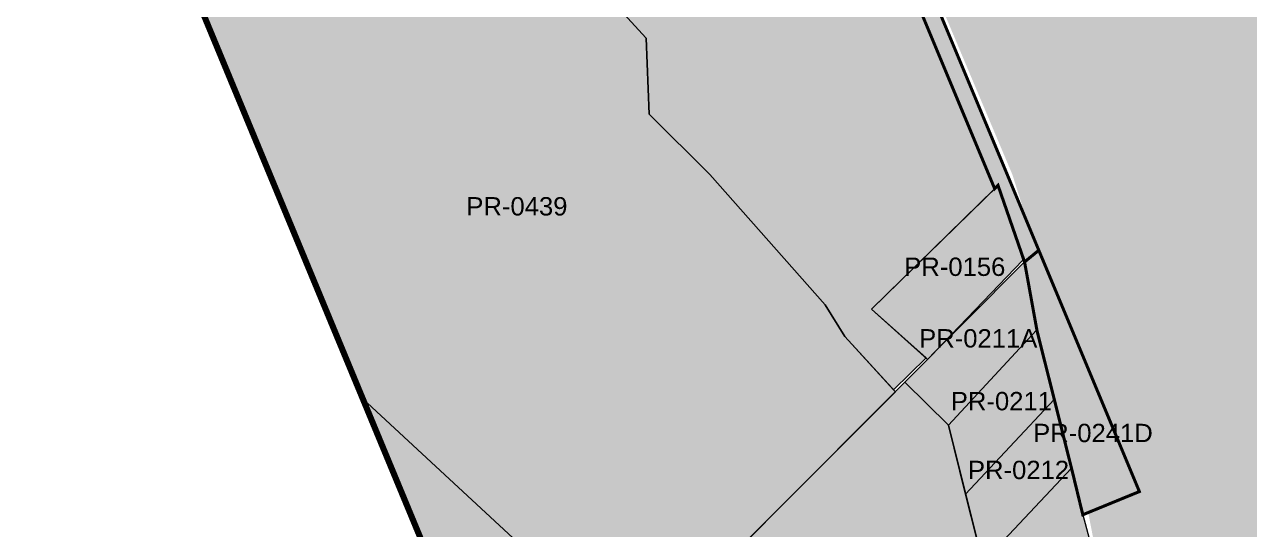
# Model space of a CAD drawing. Header units: inches. Extents: x 775566 to 778268, y 9208057 to 9211417.
# Drawn here: x 777534.7 to 777735.1, y 9208863.6 to 9208946.2 of the extents above; entities that cross this region are included whole.
import ezdxf
from ezdxf.enums import TextEntityAlignment as Align

# ---------------------------------------------------------------- set-up
doc = ezdxf.new("R2010")
doc.units = ezdxf.units.IN
doc.header["$MEASUREMENT"] = 0
doc.linetypes.add('DASHDOT', pattern=[1, 0.5, -0.25, 0, -0.25])
doc.layers.add('CAJAMARCA_ADQUIRIDOS', color=7, linetype='Continuous', lineweight=9, true_color=0xe2f2c9)
doc.layers.add('PROCESO_&_PENDIENTES', color=7, linetype='Continuous', lineweight=9, true_color=0xc5eefc)
doc.layers.add('CAJAMARCA_ADQUIRIDOSAnno', color=7, linetype='Continuous', true_color=0xafb304)
doc.layers.add('PROCESO__PENDIENTE_CAJAMARCA_UTMAnno', color=7, linetype='Continuous', true_color=0x2b1800)
for name, color, linetype in [('PI_Texto', 7, 'Continuous'), ('PMD-CAJAMARCA', 212, 'Continuous'), ('PREDIOS INSCRITOS', 84, 'Continuous')]:
    doc.layers.add(name, color=color, linetype=linetype)
doc.styles.add('Arial', font='arial.ttf')

msp = doc.modelspace()

# ---------------------------------------------------------------- hatches: boundary and pattern name
at = {"true_color": 0xadddf7}
h = msp.add_hatch(color=141, dxfattribs=at)
h.dxf.hatch_style = 1
h.paths.add_polyline_path([(777390.4900234237, 9210055.275917914), (777432.4095038767, 9210073.294254575), (777198.3832270467, 9210587.329148026), (777187.5640439655, 9210605.470349342), (777105.4035444247, 9210785.403411174), (777059.9737904626, 9210855.942185147), (776930.0043444087, 9211169.395810407), (776852.4408729656, 9211361.122032313), (776673.3238148106, 9211286.790629387), (776765.2633763877, 9211129.925884934), (776773.3155085987, 9211117.949754415), (776942.3836571446, 9210722.909198785), (777244.7997075208, 9210012.11294549), (777262.4164476462, 9209969.389420522), (777282.7699868502, 9209919.535386764), (777207.4204660318, 9209894.765128845), (777250.0648902813, 9209800.664342828), (777221.7956126883, 9209781.217487747), (777221.0140190187, 9209760.812992327), (777205.6160338556, 9209753.626841636), (777204.651596899, 9209752.16028089), (777231.3939094155, 9209682.440561995), (777237.0450686706, 9209679.409765126), (777241.9661303867, 9209679.486778865), (777246.5551922037, 9209677.910770822), (777249.2592312387, 9209675.976753362), (777282.5237225398, 9209647.920484655), (777293.7168976087, 9209634.724346723), (777361.8669533366, 9209558.317556724), (777370.3871001167, 9209543.070385907), (777454.7553214687, 9209481.515825914), (777458.6133934128, 9209472.502721865), (777462.1244505167, 9209467.525668005), (777463.3294834576, 9209460.678584486), (777456.8854244506, 9209452.176460175), (777474.0536866137, 9209434.409279903), (777510.1734197935, 9209349.950758183), (777516.0120683816, 9209347.359006582), (777541.4778260817, 9209322.344036726), (777544.1698637087, 9209320.901025454), (777560.8641406917, 9209295.145742847), (777537.5429114846, 9209270.397369094), (777550.0921459877, 9209240.915028546), (777553.1471917037, 9209238.117001055), (777563.0273127537, 9209239.384042742), (777593.2198782068, 9209167.984217454), (777595.9449347097, 9209159.436116334), (777696.2828154617, 9208921.654367033), (777699.8898905537, 9208910.231231784), (777701.2839232306, 9208904.409161715), (777711.6151912167, 9208851.333516642), (777720.6344032977, 9208813.415060017), (777724.4144886927, 9208798.870885694), (777726.3555277865, 9208793.230819335), (777729.8395836137, 9208788.627770107), (777735.4386598147, 9208786.427756794), (777741.4287348395, 9208786.576774247), (777747.3168048937, 9208788.145809405), (777795.1093609066, 9208805.704155855), (777867.2111908615, 9208835.592721594), (777891.5504668326, 9208847.300933082), (777895.6035064496, 9208851.685999135), (777898.1935254156, 9208856.931072267), (777899.3035241097, 9208862.806149535), (777899.0055048626, 9208868.764224174), (777897.0684657637, 9208874.423290784), (777892.5963899537, 9208881.926374154), (777881.2442008238, 9208899.699569654), (777845.6206175627, 9208951.556133522), (777839.0324995327, 9208965.056287302), (777784.8884794387, 9209095.289795155), (777766.5431416506, 9209136.414268004), (777720.9113215137, 9209230.995346554), (777688.4837033276, 9209311.835285427), (777605.9731550306, 9209508.136555275), (777612.9922180187, 9209517.886696875)])
h = msp.add_hatch(color=51)
h.dxf.hatch_style = 1
h.paths.add_polyline_path([(777614.4993002295, 9209108.523878204), (777615.4505, 9209108.5594), (777617.7423615167, 9209107.986772269), (777700.5986554188, 9208909.292484708), (777698.2701, 9208907.3797), (777693.92928859, 9208919.898534223), (777693.3807943129, 9208919.361388583)])
h = msp.add_hatch(color=51)
h.dxf.hatch_style = 1
h.paths.add_polyline_path([(777838.0729326541, 9209009.283884486), (777808.5000070658, 9209076.758902462), (777806.0452290588, 9209074.5974322), (777865.0943502977, 9208930.529521298), (777874.3753498794, 9208934.333422318), (777873.9816853729, 9208934.890014535), (777872.3765244595, 9208933.871499056), (777845.9960006807, 9208990.214340888)])
edge = h.paths.add_edge_path()
edge.add_line((777874.3753498788, 9208934.33342232), (777885.530536472, 9208918.56138819))
edge.add_line((777885.530536472, 9208918.56138819), (777886.7031718892, 9208917.725609405))
edge.add_line((777886.7031718892, 9208917.725609405), (777903.7765163726, 9208894.830751726))
edge.add_line((777903.7765163726, 9208894.830751726), (777908.3672421274, 9208885.526207635))
edge.add_line((777908.3672421274, 9208885.526207635), (777917.6216365042, 9208870.896145334))
edge.add_arc((777887.8734194806, 9208856.473358352), 33.06014519674743, -7.331727423915709, 25.865435210569217, ccw=False)
edge.add_line((777920.6632625744, 9208852.254425986), (777874.3753498788, 9208934.33342232))
edge = h.paths.add_edge_path()
edge.add_line((777737.567058924, 9208770.186298477), (777918.6550902391, 9208844.412597774))
edge.add_arc((777887.8734194766, 9208856.473358357), 33.06014520224615, 311.30870979513094, 338.60394406605326, ccw=False)
edge.add_line((777909.6969457731, 9208831.639774226), (777904.6335576207, 9208828.435133856))
edge.add_line((777904.6335576207, 9208828.435133856), (777871.8704089583, 9208815.814319823))
edge.add_line((777871.8704089583, 9208815.814319823), (777835.0512693222, 9208800.154131953))
edge.add_line((777835.0512693222, 9208800.154131953), (777812.1161691312, 9208790.205131872))
edge.add_line((777812.1161691312, 9208790.205131872), (777802.7917691312, 9208786.16033187))
edge.add_line((777802.7917691312, 9208786.16033187), (777762.0795145369, 9208768.5957797))
edge.add_arc((777751.7469203358, 9208799.037330642), 32.14732534266376, 243.82655649215042, 288.7484474617679, ccw=False)
edge = h.paths.add_edge_path()
edge.add_line((777708.0992560649, 9208860.674678143), (777709.0072961275, 9208861.58121104))
edge.add_line((777709.0072961275, 9208861.58121104), (777733.0235734655, 9208772.905227613))
edge.add_arc((777751.7469203314, 9208799.03733064), 32.14732533996128, 192.9029011400203, 234.37884396940728, ccw=False)
edge.add_line((777720.4113185311, 9208791.858849859), (777719.984397319, 9208794.078232097))
edge.add_line((777719.984397319, 9208794.078232097), (777717.7875218599, 9208805.49885547))
edge.add_line((777717.7875218599, 9208805.49885547), (777715.7586606629, 9208816.950520076))
edge.add_line((777715.7586606629, 9208816.950520076), (777713.735493769, 9208828.403192066))
edge.add_line((777713.735493769, 9208828.403192066), (777711.1123609754, 9208843.578144269))
edge.add_line((777711.1123609754, 9208843.578144269), (777711.1063832663, 9208843.57216962))
edge.add_line((777711.1063832663, 9208843.57216962), (777710.4660536796, 9208847.32000898))
edge.add_line((777710.4660536796, 9208847.32000898), (777709.7924031486, 9208851.262875317))
edge.add_line((777709.7924031486, 9208851.262875317), (777709.1541192705, 9208854.998741176))
edge.add_line((777709.1541192705, 9208854.998741176), (777709.1037113648, 9208854.948280113))
edge.add_line((777709.1037113648, 9208854.948280113), (777708.0992560649, 9208860.674678143))
h.paths.add_polyline_path([(777698.2701, 9208907.3797), (777700.5986554188, 9208909.292484708), (777717.0466498794, 9208869.849222317), (777707.7950498794, 9208866.057222318), (777705.9395479581, 9208873.697050584), (777700.3076665138, 9208896.141237168)])
h = msp.add_hatch(color=103)
h.dxf.hatch_style = 1
h.paths.add_polyline_path([(777560.5636788436, 9208956.171797914), (777561.589, 9208957.273), (777568.603, 9208950.917), (777605.1375504202, 9208991.112486806), (777606.5143183954, 9208990.229835318), (777613.7983423469, 9208984.229249693), (777619.829643384, 9208977.808348378), (777624.2281456123, 9208960.589671856), (777626.3520499486, 9208955.77251211), (777629.0985719269, 9208951.969417393), (777636.3730636218, 9208943.94378384), (777636.8866764354, 9208931.559534686), (777646.8213567062, 9208921.67684093), (777665.6894273375, 9208900.36790045), (777668.8651281708, 9208895.21174655), (777677.1466773213, 9208886.157825803), (777634.7036969652, 9208843.636802813), (777590.0547, 9208885.0219)])
h = msp.add_hatch(color=103)
h.dxf.hatch_style = 1
edge = h.paths.add_edge_path()
edge.add_line((777628.3495478386, 9208792.631955761), (777641.8629826576, 9208806.455605863))
edge.add_line((777641.8629826576, 9208806.455605863), (777645.7081491258, 9208810.470375435))
edge.add_line((777645.7081491258, 9208810.470375435), (777657.6988771755, 9208822.996270247))
edge.add_line((777657.6988771755, 9208822.996270247), (777691.4412260314, 9208858.237127127))
edge.add_line((777691.4412260314, 9208858.237127127), (777691.4436598612, 9208858.227427823))
edge.add_line((777691.4436598612, 9208858.227427823), (777705.9395479581, 9208873.697050584))
edge.add_line((777705.9395479581, 9208873.697050584), (777707.7950371553, 9208866.0572693))
edge.add_line((777707.7950371553, 9208866.0572693), (777709.0072961276, 9208861.58121104))
edge.add_line((777709.0072961276, 9208861.58121104), (777708.0992560649, 9208860.674678143))
edge.add_line((777708.0992560649, 9208860.674678143), (777693.0961463904, 9208845.696470637))
edge.add_line((777693.0961463904, 9208845.696470637), (777693.103112227, 9208845.657038787))
edge.add_line((777693.103112227, 9208845.657038787), (777677.9474199355, 9208831.062978657))
edge.add_line((777677.9474199355, 9208831.062978657), (777680.7742594143, 9208819.111291435))
edge.add_line((777680.7742594143, 9208819.111291435), (777681.4726322492, 9208813.092770707))
edge.add_line((777681.4726322492, 9208813.092770707), (777681.2940519823, 9208812.96428301))
edge.add_line((777681.2940519823, 9208812.96428301), (777686.5128978043, 9208783.421709524))
edge.add_line((777686.5128978043, 9208783.421709524), (777695.372180609, 9208737.366057226))
edge.add_line((777695.372180609, 9208737.366057226), (777726.5750236958, 9208759.816361977))
edge.add_line((777726.5750236958, 9208759.816361977), (777722.1812727778, 9208782.657608723))
edge.add_line((777722.1812727778, 9208782.657608723), (777720.411318526, 9208791.858849885))
edge.add_arc((777751.7469203374, 9208799.037330644), 32.14732534589123, 192.9029010967411, 234.3787430293233)
edge.add_line((777733.0235274297, 9208772.905260596), (777734.1403137548, 9208768.78170751))
edge.add_line((777734.1403137548, 9208768.78170751), (777737.5670589249, 9208770.186298477))
edge.add_arc((777751.7469203373, 9208799.037330644), 32.14732534464593, 243.8265564926837, 288.7484474521677)
edge.add_line((777762.079514534, 9208768.595779698), (777752.8127320723, 9208764.83722376))
edge.add_line((777752.8127320723, 9208764.83722376), (777738.9123723509, 9208759.19984852))
edge.add_line((777738.9123723509, 9208759.19984852), (777743.6403847362, 9208739.581533127))
edge.add_line((777743.6403847362, 9208739.581533127), (777749.6872738677, 9208720.3812198))
edge.add_line((777749.6872738677, 9208720.3812198), (777763.1193691309, 9208671.90393187))
edge.add_line((777763.1193691309, 9208671.90393187), (777765.8064691313, 9208662.205831867))
edge.add_line((777765.8064691313, 9208662.205831867), (777766.8284513486, 9208648.616891049))
edge.add_line((777766.8284513486, 9208648.616891049), (777762.6089288163, 9208646.435577316))
edge.add_line((777762.6089288163, 9208646.435577316), (777768.8070743834, 9208634.44591508))
edge.add_line((777768.8070743834, 9208634.44591508), (777764.8932076261, 9208632.422612388))
edge.add_line((777764.8932076261, 9208632.422612388), (777771.4403861578, 9208622.846450435))
edge.add_line((777771.4403861578, 9208622.846450435), (777777.4964502318, 9208630.165882649))
edge.add_line((777777.4964502318, 9208630.165882649), (777780.1274093889, 9208626.70782588))
edge.add_line((777780.1274093889, 9208626.70782588), (777768.5359334202, 9208612.166791875))
edge.add_line((777768.5359334202, 9208612.166791875), (777757.6600116369, 9208621.445058065))
edge.add_line((777757.6600116369, 9208621.445058065), (777705.4471990198, 9208670.655162355))
edge.add_line((777705.4471990198, 9208670.655162355), (777685.2417879984, 9208689.208329188))
edge.add_line((777685.2417879984, 9208689.208329188), (777668.5763141859, 9208704.53939791))
edge.add_line((777668.5763141859, 9208704.53939791), (777661.8424754175, 9208711.685164552))
edge.add_line((777661.8424754175, 9208711.685164552), (777678.0235175968, 9208723.925801812))
edge.add_line((777678.0235175968, 9208723.925801812), (777668.3978026317, 9208733.204945704))
edge.add_line((777668.3978026317, 9208733.204945704), (777668.5514722123, 9208733.36327056))
edge.add_line((777668.5514722123, 9208733.36327056), (777664.250867297, 9208737.544356758))
edge.add_line((777664.250867297, 9208737.544356758), (777663.9797034813, 9208737.264551584))
edge.add_line((777663.9797034813, 9208737.264551584), (777643.4983668582, 9208756.083992181))
edge.add_line((777643.4983668582, 9208756.083992181), (777634.6839142892, 9208777.349695537))
edge.add_line((777634.6839142892, 9208777.349695537), (777645.522682933, 9208767.60285363))
edge.add_line((777645.522682933, 9208767.60285363), (777649.9840767998, 9208763.590875968))
edge.add_line((777649.9840767998, 9208763.590875968), (777658.9069009522, 9208755.56696114))
edge.add_line((777658.9069009522, 9208755.56696114), (777671.1155382455, 9208743.955394529))
edge.add_line((777671.1155382455, 9208743.955394529), (777686.6757397284, 9208730.838424757))
edge.add_line((777686.6757397284, 9208730.838424757), (777687.4033898473, 9208731.119361235))
edge.add_line((777687.4033898473, 9208731.119361235), (777682.1287282539, 9208754.142878454))
edge.add_line((777682.1287282539, 9208754.142878454), (777680.3626623964, 9208768.393864783))
edge.add_line((777680.3626623964, 9208768.393864783), (777680.2900827057, 9208768.318790155))
edge.add_line((777680.2900827057, 9208768.318790155), (777678.8934577178, 9208775.636346227))
edge.add_line((777678.8934577178, 9208775.636346227), (777676.1797034458, 9208789.013866218))
edge.add_line((777676.1797034458, 9208789.013866218), (777674.5082002669, 9208797.470252868))
edge.add_line((777674.5082002669, 9208797.470252868), (777671.6262672101, 9208811.976753544))
edge.add_line((777671.6262672101, 9208811.976753544), (777669.714243361, 9208821.629202187))
edge.add_line((777669.714243361, 9208821.629202187), (777655.7102731838, 9208806.822675835))
edge.add_line((777655.7102731838, 9208806.822675835), (777643.1807912916, 9208793.89936045))
edge.add_line((777643.1807912916, 9208793.89936045), (777643.1956626653, 9208793.88598726))
edge.add_line((777643.1956626653, 9208793.88598726), (777639.004297309, 9208789.591588635))
edge.add_line((777639.004297309, 9208789.591588635), (777632.4232733501, 9208782.803706348))
edge.add_line((777632.4232733501, 9208782.803706348), (777628.3495478386, 9208792.631955761))
edge = h.paths.add_edge_path()
edge.add_arc((777887.8734195178, 9208856.473358328), 33.06014515336189, 311.3087097755761, 338.6039440880876)
edge.add_line((777918.6550902391, 9208844.412597774), (777923.8782498795, 9208846.553522319))
edge.add_line((777923.8782498795, 9208846.553522319), (777920.6632625744, 9208852.254425986))
edge.add_arc((777887.8734194806, 9208856.473358352), 33.0601451965908, 352.6682725760843, 385.8654352105692)
edge.add_line((777917.6216365042, 9208870.896145334), (777926.9601304847, 9208856.133131877))
edge.add_line((777926.9601304847, 9208856.133131877), (777926.1846855447, 9208855.805105021))
edge.add_line((777926.1846855447, 9208855.805105021), (777941.9186932526, 9208838.458157204))
edge.add_line((777941.9186932526, 9208838.458157204), (777936.4879224504, 9208831.578894036))
edge.add_line((777936.4879224504, 9208831.578894036), (777937.2746450556, 9208830.324888231))
edge.add_line((777937.2746450556, 9208830.324888231), (777934.1230835472, 9208826.332810875))
edge.add_line((777934.1230835472, 9208826.332810875), (777925.2795432832, 9208837.90916872))
edge.add_line((777925.2795432832, 9208837.90916872), (777920.679782662, 9208838.59085943))
edge.add_line((777920.679782662, 9208838.59085943), (777909.6969457731, 9208831.639774226))
h.paths.add_polyline_path([(777903.7765163726, 9208894.830751726), (777963.1601382081, 9208931.892665569), (777963.4782862375, 9208931.533720769), (777978.6477482863, 9208941.477274789), (777982.5030970789, 9208932.180742156), (777952.145600523, 9208913.031048935), (777908.3672421274, 9208885.526207635)])
h = msp.add_hatch(color=103)
h.dxf.hatch_style = 1
edge = h.paths.add_edge_path()
edge.add_line((777628.3495478386, 9208792.631955761), (777641.8629826576, 9208806.455605863))
edge.add_line((777641.8629826576, 9208806.455605863), (777645.7081491258, 9208810.470375435))
edge.add_line((777645.7081491258, 9208810.470375435), (777657.6988771755, 9208822.996270247))
edge.add_line((777657.6988771755, 9208822.996270247), (777691.4412260314, 9208858.237127127))
edge.add_line((777691.4412260314, 9208858.237127127), (777691.4436598612, 9208858.227427823))
edge.add_line((777691.4436598612, 9208858.227427823), (777705.9395479581, 9208873.697050584))
edge.add_line((777705.9395479581, 9208873.697050584), (777707.7950371553, 9208866.0572693))
edge.add_line((777707.7950371553, 9208866.0572693), (777709.0072961276, 9208861.58121104))
edge.add_line((777709.0072961276, 9208861.58121104), (777708.0992560649, 9208860.674678143))
edge.add_line((777708.0992560649, 9208860.674678143), (777693.0961463904, 9208845.696470637))
edge.add_line((777693.0961463904, 9208845.696470637), (777693.103112227, 9208845.657038787))
edge.add_line((777693.103112227, 9208845.657038787), (777677.9474199355, 9208831.062978657))
edge.add_line((777677.9474199355, 9208831.062978657), (777680.7742594143, 9208819.111291435))
edge.add_line((777680.7742594143, 9208819.111291435), (777681.4726322492, 9208813.092770707))
edge.add_line((777681.4726322492, 9208813.092770707), (777681.2940519823, 9208812.96428301))
edge.add_line((777681.2940519823, 9208812.96428301), (777686.5128978043, 9208783.421709524))
edge.add_line((777686.5128978043, 9208783.421709524), (777695.372180609, 9208737.366057226))
edge.add_line((777695.372180609, 9208737.366057226), (777726.5750236958, 9208759.816361977))
edge.add_line((777726.5750236958, 9208759.816361977), (777722.1812727778, 9208782.657608723))
edge.add_line((777722.1812727778, 9208782.657608723), (777720.411318526, 9208791.858849885))
edge.add_arc((777751.7469203374, 9208799.037330644), 32.14732534589123, 192.9029010967411, 234.3787430293233)
edge.add_line((777733.0235274297, 9208772.905260596), (777734.1403137548, 9208768.78170751))
edge.add_line((777734.1403137548, 9208768.78170751), (777737.5670589249, 9208770.186298477))
edge.add_arc((777751.7469203373, 9208799.037330644), 32.14732534464593, 243.8265564926837, 288.7484474521677)
edge.add_line((777762.079514534, 9208768.595779698), (777752.8127320723, 9208764.83722376))
edge.add_line((777752.8127320723, 9208764.83722376), (777738.9123723509, 9208759.19984852))
edge.add_line((777738.9123723509, 9208759.19984852), (777743.6403847362, 9208739.581533127))
edge.add_line((777743.6403847362, 9208739.581533127), (777749.6872738677, 9208720.3812198))
edge.add_line((777749.6872738677, 9208720.3812198), (777763.1193691309, 9208671.90393187))
edge.add_line((777763.1193691309, 9208671.90393187), (777765.8064691313, 9208662.205831867))
edge.add_line((777765.8064691313, 9208662.205831867), (777766.8284513486, 9208648.616891049))
edge.add_line((777766.8284513486, 9208648.616891049), (777762.6089288163, 9208646.435577316))
edge.add_line((777762.6089288163, 9208646.435577316), (777768.8070743834, 9208634.44591508))
edge.add_line((777768.8070743834, 9208634.44591508), (777764.8932076261, 9208632.422612388))
edge.add_line((777764.8932076261, 9208632.422612388), (777771.4403861578, 9208622.846450435))
edge.add_line((777771.4403861578, 9208622.846450435), (777777.4964502318, 9208630.165882649))
edge.add_line((777777.4964502318, 9208630.165882649), (777780.1274093889, 9208626.70782588))
edge.add_line((777780.1274093889, 9208626.70782588), (777768.5359334202, 9208612.166791875))
edge.add_line((777768.5359334202, 9208612.166791875), (777757.6600116369, 9208621.445058065))
edge.add_line((777757.6600116369, 9208621.445058065), (777705.4471990198, 9208670.655162355))
edge.add_line((777705.4471990198, 9208670.655162355), (777685.2417879984, 9208689.208329188))
edge.add_line((777685.2417879984, 9208689.208329188), (777668.5763141859, 9208704.53939791))
edge.add_line((777668.5763141859, 9208704.53939791), (777661.8424754175, 9208711.685164552))
edge.add_line((777661.8424754175, 9208711.685164552), (777678.0235175968, 9208723.925801812))
edge.add_line((777678.0235175968, 9208723.925801812), (777668.3978026317, 9208733.204945704))
edge.add_line((777668.3978026317, 9208733.204945704), (777668.5514722123, 9208733.36327056))
edge.add_line((777668.5514722123, 9208733.36327056), (777664.250867297, 9208737.544356758))
edge.add_line((777664.250867297, 9208737.544356758), (777663.9797034813, 9208737.264551584))
edge.add_line((777663.9797034813, 9208737.264551584), (777643.4983668582, 9208756.083992181))
edge.add_line((777643.4983668582, 9208756.083992181), (777634.6839142892, 9208777.349695537))
edge.add_line((777634.6839142892, 9208777.349695537), (777645.522682933, 9208767.60285363))
edge.add_line((777645.522682933, 9208767.60285363), (777649.9840767998, 9208763.590875968))
edge.add_line((777649.9840767998, 9208763.590875968), (777658.9069009522, 9208755.56696114))
edge.add_line((777658.9069009522, 9208755.56696114), (777671.1155382455, 9208743.955394529))
edge.add_line((777671.1155382455, 9208743.955394529), (777686.6757397284, 9208730.838424757))
edge.add_line((777686.6757397284, 9208730.838424757), (777687.4033898473, 9208731.119361235))
edge.add_line((777687.4033898473, 9208731.119361235), (777682.1287282539, 9208754.142878454))
edge.add_line((777682.1287282539, 9208754.142878454), (777680.3626623964, 9208768.393864783))
edge.add_line((777680.3626623964, 9208768.393864783), (777680.2900827057, 9208768.318790155))
edge.add_line((777680.2900827057, 9208768.318790155), (777678.8934577178, 9208775.636346227))
edge.add_line((777678.8934577178, 9208775.636346227), (777676.1797034458, 9208789.013866218))
edge.add_line((777676.1797034458, 9208789.013866218), (777674.5082002669, 9208797.470252868))
edge.add_line((777674.5082002669, 9208797.470252868), (777671.6262672101, 9208811.976753544))
edge.add_line((777671.6262672101, 9208811.976753544), (777669.714243361, 9208821.629202187))
edge.add_line((777669.714243361, 9208821.629202187), (777655.7102731838, 9208806.822675835))
edge.add_line((777655.7102731838, 9208806.822675835), (777643.1807912916, 9208793.89936045))
edge.add_line((777643.1807912916, 9208793.89936045), (777643.1956626653, 9208793.88598726))
edge.add_line((777643.1956626653, 9208793.88598726), (777639.004297309, 9208789.591588635))
edge.add_line((777639.004297309, 9208789.591588635), (777632.4232733501, 9208782.803706348))
edge.add_line((777632.4232733501, 9208782.803706348), (777628.3495478386, 9208792.631955761))
edge = h.paths.add_edge_path()
edge.add_arc((777887.8734195178, 9208856.473358328), 33.06014515336189, 311.3087097755761, 338.6039440880876)
edge.add_line((777918.6550902391, 9208844.412597774), (777923.8782498795, 9208846.553522319))
edge.add_line((777923.8782498795, 9208846.553522319), (777920.6632625744, 9208852.254425986))
edge.add_arc((777887.8734194806, 9208856.473358352), 33.0601451965908, 352.6682725760843, 385.8654352105692)
edge.add_line((777917.6216365042, 9208870.896145334), (777926.9601304847, 9208856.133131877))
edge.add_line((777926.9601304847, 9208856.133131877), (777926.1846855447, 9208855.805105021))
edge.add_line((777926.1846855447, 9208855.805105021), (777941.9186932526, 9208838.458157204))
edge.add_line((777941.9186932526, 9208838.458157204), (777936.4879224504, 9208831.578894036))
edge.add_line((777936.4879224504, 9208831.578894036), (777937.2746450556, 9208830.324888231))
edge.add_line((777937.2746450556, 9208830.324888231), (777934.1230835472, 9208826.332810875))
edge.add_line((777934.1230835472, 9208826.332810875), (777925.2795432832, 9208837.90916872))
edge.add_line((777925.2795432832, 9208837.90916872), (777920.679782662, 9208838.59085943))
edge.add_line((777920.679782662, 9208838.59085943), (777909.6969457731, 9208831.639774226))
h.paths.add_polyline_path([(777903.7765163726, 9208894.830751726), (777963.1601382081, 9208931.892665569), (777963.4782862375, 9208931.533720769), (777978.6477482863, 9208941.477274789), (777982.5030970789, 9208932.180742156), (777952.145600523, 9208913.031048935), (777908.3672421274, 9208885.526207635)])
h = msp.add_hatch(color=103)
h.dxf.hatch_style = 1
edge = h.paths.add_edge_path()
edge.add_line((777628.3495478386, 9208792.631955761), (777641.8629826576, 9208806.455605863))
edge.add_line((777641.8629826576, 9208806.455605863), (777645.7081491258, 9208810.470375435))
edge.add_line((777645.7081491258, 9208810.470375435), (777657.6988771755, 9208822.996270247))
edge.add_line((777657.6988771755, 9208822.996270247), (777691.4412260314, 9208858.237127127))
edge.add_line((777691.4412260314, 9208858.237127127), (777691.4436598612, 9208858.227427823))
edge.add_line((777691.4436598612, 9208858.227427823), (777705.9395479581, 9208873.697050584))
edge.add_line((777705.9395479581, 9208873.697050584), (777707.7950371553, 9208866.0572693))
edge.add_line((777707.7950371553, 9208866.0572693), (777709.0072961276, 9208861.58121104))
edge.add_line((777709.0072961276, 9208861.58121104), (777708.0992560649, 9208860.674678143))
edge.add_line((777708.0992560649, 9208860.674678143), (777693.0961463904, 9208845.696470637))
edge.add_line((777693.0961463904, 9208845.696470637), (777693.103112227, 9208845.657038787))
edge.add_line((777693.103112227, 9208845.657038787), (777677.9474199355, 9208831.062978657))
edge.add_line((777677.9474199355, 9208831.062978657), (777680.7742594143, 9208819.111291435))
edge.add_line((777680.7742594143, 9208819.111291435), (777681.4726322492, 9208813.092770707))
edge.add_line((777681.4726322492, 9208813.092770707), (777681.2940519823, 9208812.96428301))
edge.add_line((777681.2940519823, 9208812.96428301), (777686.5128978043, 9208783.421709524))
edge.add_line((777686.5128978043, 9208783.421709524), (777695.372180609, 9208737.366057226))
edge.add_line((777695.372180609, 9208737.366057226), (777726.5750236958, 9208759.816361977))
edge.add_line((777726.5750236958, 9208759.816361977), (777722.1812727778, 9208782.657608723))
edge.add_line((777722.1812727778, 9208782.657608723), (777720.411318526, 9208791.858849885))
edge.add_arc((777751.7469203374, 9208799.037330644), 32.14732534589123, 192.9029010967411, 234.3787430293233)
edge.add_line((777733.0235274297, 9208772.905260596), (777734.1403137548, 9208768.78170751))
edge.add_line((777734.1403137548, 9208768.78170751), (777737.5670589249, 9208770.186298477))
edge.add_arc((777751.7469203373, 9208799.037330644), 32.14732534464593, 243.8265564926837, 288.7484474521677)
edge.add_line((777762.079514534, 9208768.595779698), (777752.8127320723, 9208764.83722376))
edge.add_line((777752.8127320723, 9208764.83722376), (777738.9123723509, 9208759.19984852))
edge.add_line((777738.9123723509, 9208759.19984852), (777743.6403847362, 9208739.581533127))
edge.add_line((777743.6403847362, 9208739.581533127), (777749.6872738677, 9208720.3812198))
edge.add_line((777749.6872738677, 9208720.3812198), (777763.1193691309, 9208671.90393187))
edge.add_line((777763.1193691309, 9208671.90393187), (777765.8064691313, 9208662.205831867))
edge.add_line((777765.8064691313, 9208662.205831867), (777766.8284513486, 9208648.616891049))
edge.add_line((777766.8284513486, 9208648.616891049), (777762.6089288163, 9208646.435577316))
edge.add_line((777762.6089288163, 9208646.435577316), (777768.8070743834, 9208634.44591508))
edge.add_line((777768.8070743834, 9208634.44591508), (777764.8932076261, 9208632.422612388))
edge.add_line((777764.8932076261, 9208632.422612388), (777771.4403861578, 9208622.846450435))
edge.add_line((777771.4403861578, 9208622.846450435), (777777.4964502318, 9208630.165882649))
edge.add_line((777777.4964502318, 9208630.165882649), (777780.1274093889, 9208626.70782588))
edge.add_line((777780.1274093889, 9208626.70782588), (777768.5359334202, 9208612.166791875))
edge.add_line((777768.5359334202, 9208612.166791875), (777757.6600116369, 9208621.445058065))
edge.add_line((777757.6600116369, 9208621.445058065), (777705.4471990198, 9208670.655162355))
edge.add_line((777705.4471990198, 9208670.655162355), (777685.2417879984, 9208689.208329188))
edge.add_line((777685.2417879984, 9208689.208329188), (777668.5763141859, 9208704.53939791))
edge.add_line((777668.5763141859, 9208704.53939791), (777661.8424754175, 9208711.685164552))
edge.add_line((777661.8424754175, 9208711.685164552), (777678.0235175968, 9208723.925801812))
edge.add_line((777678.0235175968, 9208723.925801812), (777668.3978026317, 9208733.204945704))
edge.add_line((777668.3978026317, 9208733.204945704), (777668.5514722123, 9208733.36327056))
edge.add_line((777668.5514722123, 9208733.36327056), (777664.250867297, 9208737.544356758))
edge.add_line((777664.250867297, 9208737.544356758), (777663.9797034813, 9208737.264551584))
edge.add_line((777663.9797034813, 9208737.264551584), (777643.4983668582, 9208756.083992181))
edge.add_line((777643.4983668582, 9208756.083992181), (777634.6839142892, 9208777.349695537))
edge.add_line((777634.6839142892, 9208777.349695537), (777645.522682933, 9208767.60285363))
edge.add_line((777645.522682933, 9208767.60285363), (777649.9840767998, 9208763.590875968))
edge.add_line((777649.9840767998, 9208763.590875968), (777658.9069009522, 9208755.56696114))
edge.add_line((777658.9069009522, 9208755.56696114), (777671.1155382455, 9208743.955394529))
edge.add_line((777671.1155382455, 9208743.955394529), (777686.6757397284, 9208730.838424757))
edge.add_line((777686.6757397284, 9208730.838424757), (777687.4033898473, 9208731.119361235))
edge.add_line((777687.4033898473, 9208731.119361235), (777682.1287282539, 9208754.142878454))
edge.add_line((777682.1287282539, 9208754.142878454), (777680.3626623964, 9208768.393864783))
edge.add_line((777680.3626623964, 9208768.393864783), (777680.2900827057, 9208768.318790155))
edge.add_line((777680.2900827057, 9208768.318790155), (777678.8934577178, 9208775.636346227))
edge.add_line((777678.8934577178, 9208775.636346227), (777676.1797034458, 9208789.013866218))
edge.add_line((777676.1797034458, 9208789.013866218), (777674.5082002669, 9208797.470252868))
edge.add_line((777674.5082002669, 9208797.470252868), (777671.6262672101, 9208811.976753544))
edge.add_line((777671.6262672101, 9208811.976753544), (777669.714243361, 9208821.629202187))
edge.add_line((777669.714243361, 9208821.629202187), (777655.7102731838, 9208806.822675835))
edge.add_line((777655.7102731838, 9208806.822675835), (777643.1807912916, 9208793.89936045))
edge.add_line((777643.1807912916, 9208793.89936045), (777643.1956626653, 9208793.88598726))
edge.add_line((777643.1956626653, 9208793.88598726), (777639.004297309, 9208789.591588635))
edge.add_line((777639.004297309, 9208789.591588635), (777632.4232733501, 9208782.803706348))
edge.add_line((777632.4232733501, 9208782.803706348), (777628.3495478386, 9208792.631955761))
edge = h.paths.add_edge_path()
edge.add_arc((777887.8734195178, 9208856.473358328), 33.06014515336189, 311.3087097755761, 338.6039440880876)
edge.add_line((777918.6550902391, 9208844.412597774), (777923.8782498795, 9208846.553522319))
edge.add_line((777923.8782498795, 9208846.553522319), (777920.6632625744, 9208852.254425986))
edge.add_arc((777887.8734194806, 9208856.473358352), 33.0601451965908, 352.6682725760843, 385.8654352105692)
edge.add_line((777917.6216365042, 9208870.896145334), (777926.9601304847, 9208856.133131877))
edge.add_line((777926.9601304847, 9208856.133131877), (777926.1846855447, 9208855.805105021))
edge.add_line((777926.1846855447, 9208855.805105021), (777941.9186932526, 9208838.458157204))
edge.add_line((777941.9186932526, 9208838.458157204), (777936.4879224504, 9208831.578894036))
edge.add_line((777936.4879224504, 9208831.578894036), (777937.2746450556, 9208830.324888231))
edge.add_line((777937.2746450556, 9208830.324888231), (777934.1230835472, 9208826.332810875))
edge.add_line((777934.1230835472, 9208826.332810875), (777925.2795432832, 9208837.90916872))
edge.add_line((777925.2795432832, 9208837.90916872), (777920.679782662, 9208838.59085943))
edge.add_line((777920.679782662, 9208838.59085943), (777909.6969457731, 9208831.639774226))
h.paths.add_polyline_path([(777903.7765163726, 9208894.830751726), (777963.1601382081, 9208931.892665569), (777963.4782862375, 9208931.533720769), (777978.6477482863, 9208941.477274789), (777982.5030970789, 9208932.180742156), (777952.145600523, 9208913.031048935), (777908.3672421274, 9208885.526207635)])
h = msp.add_hatch(color=51)
h.dxf.hatch_style = 1
h.paths.add_polyline_path([(777698.2701, 9208907.3797), (777700.5986554188, 9208909.292484708), (777717.0466498794, 9208869.849222317), (777707.7950498794, 9208866.057222318), (777705.9395479581, 9208873.697050584), (777700.3076665138, 9208896.141237168)])
h = msp.add_hatch(color=103)
h.dxf.hatch_style = 1
h.paths.add_polyline_path([(777700.2443700986, 9208896.207744034), (777685.8093445888, 9208880.681313712), (777678.7159446276, 9208887.729978623), (777682.2835523715, 9208891.304146357), (777698.2701, 9208907.3797)])
h = msp.add_hatch(color=103)
h.dxf.hatch_style = 1
h.paths.add_polyline_path([(777642.0013, 9208837.0958), (777634.7036999998, 9208843.6368), (777590.0547, 9208885.0219), (777620.2311, 9208812.2186), (777623.4112, 9208815.7823), (777626.9693, 9208819.9797), (777630.5811, 9208824.1275), (777634.2367000001, 9208828.2503), (777638.0990000002, 9208832.6573)])
at = {"layer": 'PI_Texto'}
h = msp.add_hatch(color=103, dxfattribs=at)
h.dxf.hatch_style = 1
h.paths.add_polyline_path([(777538.4772144887, 9209083.36960597), (777539.6743429428, 9209047.257824915), (777546.103888988, 9209028.718221286), (777548.7679858804, 9209025.429394484), (777570.6130287523, 9209004.68120182), (777578.2267241837, 9208998.174309867), (777584.6968664476, 9208995.000701383), (777593.1132076349, 9208992.600422947), (777594.2746859023, 9208992.595399164), (777596.1815833348, 9208992.426985463), (777598.9978869031, 9208992.348771289), (777604.6708310511, 9208991.41170247), (777606.5143183954, 9208990.229835318), (777613.7983423469, 9208984.229249693), (777619.829643384, 9208977.808348378), (777624.2281456123, 9208960.589671856), (777626.3520499486, 9208955.77251211), (777629.0985719269, 9208951.969417393), (777636.3730636218, 9208943.94378384), (777636.8866764354, 9208931.559534686), (777646.8213567062, 9208921.67684093), (777665.6894273375, 9208900.36790045), (777668.8651281708, 9208895.21174655), (777676.8653981604, 9208886.465338226), (777682.1652574438, 9208891.683388203), (777673.2457, 9208899.6429), (777693.3807943129, 9208919.361388583), (777614.4993002295, 9209108.523878204), (777605.5586418894, 9209112.61105761), (777601.9574788148, 9209111.037124572), (777556.0528136485, 9209081.113905123), (777551.206304029, 9209077.95468001), (777546.209257592, 9209081.31643545)])
h = msp.add_hatch(color=103, dxfattribs=at)
h.dxf.hatch_style = 1
h.paths.add_polyline_path([(777693.9292999998, 9208919.8985), (777697.9992385996, 9208907.690329624), (777682.425, 9208891.4517), (777673.2457, 9208899.6429)])
h = msp.add_hatch(color=103, dxfattribs=at)
h.dxf.hatch_style = 1
h.paths.add_polyline_path([(777700.2443700986, 9208896.207744034), (777703.1236072353, 9208884.919143876), (777688.6277191398, 9208869.449521117), (777685.8093445888, 9208880.681313712)])
h.paths.add_polyline_path([(777678.7159446276, 9208887.729978623), (777634.7036748365, 9208843.636780644), (777642.0012978845, 9208837.095773945), (777657.6988771755, 9208822.996270247), (777691.4412260315, 9208858.237127127), (777685.8093445888, 9208880.681313712)])
h.paths.add_polyline_path([(777616.0664383962, 9208807.566784058), (777612.4194078862, 9208803.44984728), (777626.5254869305, 9208790.766021593), (777630.3701941739, 9208794.698988184)])
h.paths.add_polyline_path([(777634.2149014178, 9208798.631954776), (777630.3701941739, 9208794.698988184), (777616.0664383962, 9208807.566784058), (777619.7425634655, 9208811.671196863)])
h = msp.add_hatch(color=103, dxfattribs=at)
h.dxf.hatch_style = 1
h.paths.add_polyline_path([(777703.1236072353, 9208884.919143876), (777705.9395479581, 9208873.697050584), (777691.4436598612, 9208858.227427823), (777688.6277191398, 9208869.449521117)])
h.paths.add_polyline_path([(777649.5114365703, 9208814.443410125), (777653.6189870092, 9208818.734287584), (777638.0989554545, 9208832.657330377), (777634.2366561381, 9208828.25026287)])
h.paths.add_polyline_path([(777627.1326052404, 9208819.832225133), (777623.4112414673, 9208815.782267492), (777638.0596086612, 9208802.564921368), (777641.9043159056, 9208806.49788796)])
h.paths.add_polyline_path([(777638.0596086612, 9208802.564921368), (777623.4112414673, 9208815.782267492), (777619.7425634655, 9208811.671196863), (777634.2149014176, 9208798.631954776)])

# ---------------------------------------------------------------- linework, layer by layer
at = {"layer": 'CAJAMARCA_ADQUIRIDOS', "color": 3}
msp.add_lwpolyline([(777691.4436445311, 9208858.22744143), (777705.939509069, 9208873.69707382), (777707.7950068696, 9208866.057292696), (777709.0073152967, 9208861.581193741)], dxfattribs=at)
msp.add_polyline3d([(777614.4993233915, 9209108.523843689, 0), (777693.3808173102, 9208919.361435749, 0), (777673.2456983458, 9208899.642917417, 0), (777682.1652647601, 9208891.683406232, 0), (777676.8654194892, 9208886.46529719, 0), (777668.865087424, 9208895.211716145, 0), (777665.689458345, 9208900.367872868, 0), (777646.821307996, 9208921.676809218, 0), (777636.8866791353, 9208931.559490573, 0), (777636.3730838192, 9208943.943822833, 0), (777629.09855685, 9208951.969464943, 0)], dxfattribs=at)
for points in [[(777560.5637007009, 9208956.171780238, 0), (777561.5890145634, 9208957.27297313, 0), (777568.6030112018, 9208950.917019002, 0), (777605.137572313, 9208991.112524103, 0), (777606.5143462282, 9208990.229877217, 0), (777613.7983563629, 9208984.229298426, 0), (777619.829674449, 9208977.80834863, 0), (777624.2281705663, 9208960.58970153, 0), (777626.3520701249, 9208955.77246939, 0), (777629.09855685, 9208951.969464943, 0), (777636.3730838192, 9208943.943822833, 0), (777636.8866791353, 9208931.559490573, 0), (777646.821307996, 9208921.676809218, 0), (777665.689458345, 9208900.367872868, 0), (777668.865087424, 9208895.211716145, 0), (777677.146717482, 9208886.157853864, 0), (777634.7036967002, 9208843.636809403, 0), (777590.0547092026, 9208885.021926677, 0)], [(777693.9293333781, 9208919.898500392, 0), (777697.9992450359, 9208907.690370128, 0), (777682.4250104076, 9208891.451711295, 0), (777673.2456983458, 9208899.642917417, 0)], [(777698.2700889666, 9208907.379699852, 0), (777700.2443454401, 9208896.207718113, 0), (777685.8092971253, 9208880.681325778, 0), (777678.7159139325, 9208887.729957998, 0)], [(777700.2443454401, 9208896.207718113, 0), (777703.1236523767, 9208884.91913449, 0), (777688.6276876223, 9208869.449501093, 0), (777685.8092971253, 9208880.681325778, 0)], [(777685.8092971253, 9208880.681325778, 0), (777691.4412124837, 9208858.23710758, 0), (777657.6988680516, 9208822.99623881, 0), (777642.0013233048, 9208837.095782364, 0), (777634.7036967002, 9208843.636809403, 0), (777678.7159139325, 9208887.729957998, 0)], [(777642.0013233048, 9208837.095782364, 0), (777638.0989688712, 9208832.657290436, 0), (777634.2367441831, 9208828.250324097, 0), (777630.5811251297, 9208824.127535151, 0), (777626.9693025392, 9208819.979727846, 0), (777623.4111806971, 9208815.78226811, 0), (777620.2311429458, 9208812.218636373, 0), (777590.0547092026, 9208885.021926677, 0), (777634.7036967002, 9208843.636809403, 0)], [(777705.939509069, 9208873.69707382, 0), (777691.4436445311, 9208858.22744143, 0), (777688.6276876223, 9208869.449501093, 0), (777703.1236523767, 9208884.91913449, 0)]]:
    msp.add_polyline3d(points, close=True, dxfattribs=at)
at = {"layer": 'PMD-CAJAMARCA', "color": 1, "linetype": 'DASHDOT', "lineweight": 18, "true_color": 0xff0000, "const_width": 1}
msp.add_lwpolyline([(777338.1793, 9209492.6953), (777483.9226860154, 9209141.075466707), (777482.9974000001, 9209136.4397), (777487.4183941045, 9209132.641739184), (777933.13, 9208057.3201), (777973.0427, 9208076.8298), (778033.4004, 9208103.1953), (778062.4584, 9208120.9794), (778098.6495, 9208138.9641), (778168.8601, 9208179.3274), (778226.8155, 9208208.5049), (778244.838, 9208220.6131), (778266.8888, 9208240.3464), (778267.4754, 9208245.0175), (776952.2932, 9211416.3605)], dxfattribs=at)
at = {"layer": 'PREDIOS INSCRITOS', "color": 7, "linetype": 'Continuous', "lineweight": 25, "const_width": 0.5}
for points in [[(777614.4993002295, 9209108.523878204), (777615.4505, 9209108.5594), (777617.7423615167, 9209107.986772269), (777700.5986554188, 9208909.292484708), (777698.2701, 9208907.3797), (777693.92928859, 9208919.898534223), (777693.3807943129, 9208919.361388583)], [(777698.2701, 9208907.3797), (777700.5986554188, 9208909.292484708), (777717.0466498794, 9208869.849222317), (777707.7950498794, 9208866.057222318), (777705.9395479581, 9208873.697050584), (777700.3076665138, 9208896.141237168)]]:
    msp.add_lwpolyline(points, close=True, dxfattribs=at)
at = {"layer": 'PROCESO_&_PENDIENTES', "color": 250}
msp.add_lwpolyline([(777698.2700999996, 9208907.3797), (777700.5986554193, 9208909.292484708), (777717.0466498774, 9208869.849222317), (777707.7950498797, 9208866.057222318), (777705.9395479581, 9208873.697050584), (777700.3076665134, 9208896.141237168)], close=True, dxfattribs=at)

# ---------------------------------------------------------------- texts
at = {"layer": 'CAJAMARCA_ADQUIRIDOSAnno', "color": 5, "style": 'Arial'}
for s, p in [('PR-0439', (777615.2558444678, 9208914.079788504)), ('PR-0156', (777686.8577765012, 9208904.197029758)), ('PR-0211A', (777690.6943653361, 9208892.495221643)), ('PR-0211', (777694.4799931194, 9208882.231875286)), ('PR-0212', (777697.2836011918, 9208870.982103655))]:
    msp.add_text(s, height=3, dxfattribs=at).set_placement(p, align=Align.BOTTOM_CENTER)
at = {"layer": 'PROCESO__PENDIENTE_CAJAMARCA_UTMAnno', "color": 1, "true_color": 0xff0000, "style": 'Arial'}
msp.add_text('PR-0241D', height=3, dxfattribs=at).set_placement((777709.4559567114, 9208877.025533345), align=Align.BOTTOM_CENTER)

doc.saveas('drawing.dxf')
